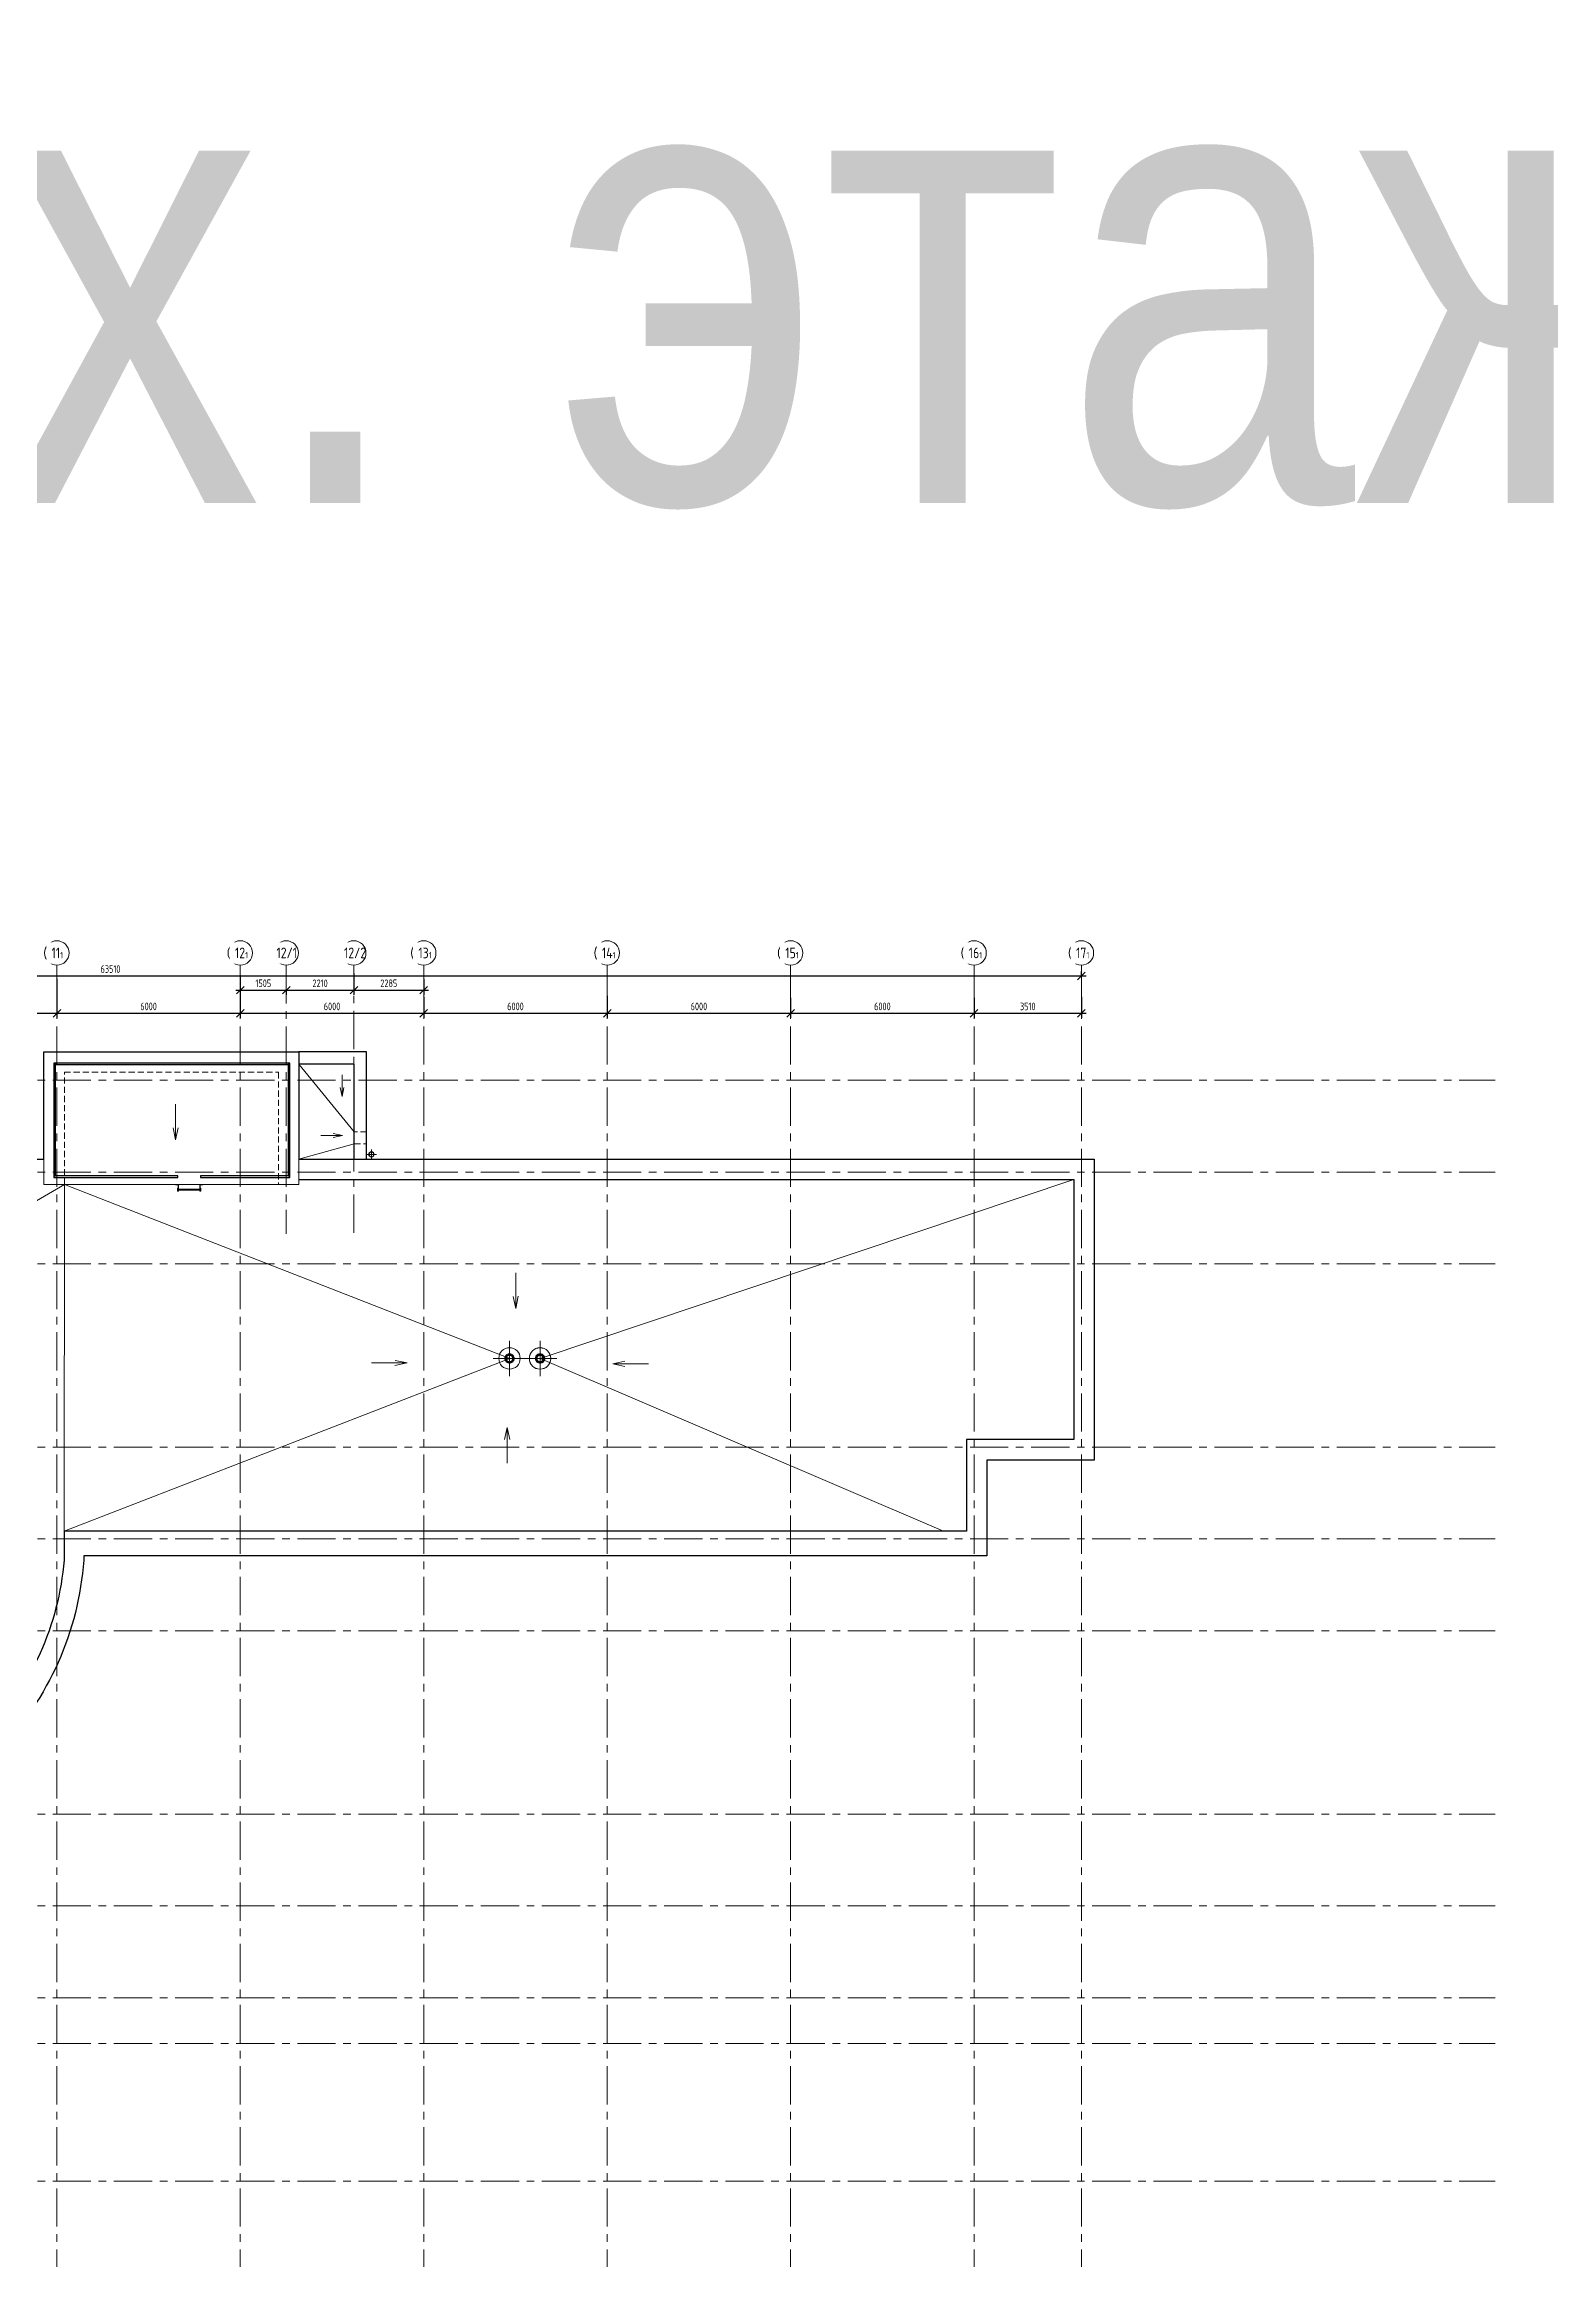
# Model space of a CAD drawing. Header units: millimetres. Extents: x -13407 to 8917537, y -2611 to 109271.
# Drawn here: x 23159 to 72429, y 36828 to 109271 of the extents above; entities that cross this region are included whole.
import ezdxf

# ---------------------------------------------------------------- set-up
doc = ezdxf.new("R2010")
doc.units = ezdxf.units.MM
doc.linetypes.add('CENTER', pattern=[2, 1.25, -0.25, 0.25, -0.25])
doc.linetypes.add('HIDDEN', pattern=[6, 4, -2])
doc.layers.get('Defpoints').update_dxf_attribs({"color": 6})
for name, color, linetype, lineweight in [('18_АР_Водостоки', 7, 'Continuous', 18), ('АР_Лестницы ограждение', 94, 'Continuous', 25), ('АР_Маркер экспликации', 239, 'Continuous', 13), ('АР_Навесной фасад', 5, 'Continuous', 5), ('АР_Оси', 193, 'Continuous', 9), ('АР_Оси размеры', 164, 'Continuous', 9), ('АР_тонкая линия', 250, 'Continuous', 0), ('перекр 0.3', 181, 'Continuous', 30), ('Подвал', 250, 'Continuous', 30), ('Специальное оборудование', 7, 'Continuous', 9)]:
    doc.layers.add(name, color=color, linetype=linetype, lineweight=lineweight)
doc.styles.add('Arial', font='ARIALN.TTF')
doc.styles.add('ГОСТ 2.304', font='isocpeur.ttf', dxfattribs={"width": 0.7})
doc.dimstyles.new('СПДС', dxfattribs={"dimscale": 100, "dimtxt": 2.5, "dimasz": 2.5, "dimexe": 1.5, "dimexo": 0, "dimgap": 1, "dimtad": 1, "dimdec": 0, "dimrnd": 1, "dimtxsty": 'ГОСТ 2.304', "dimblk": 'OBLIQUE', "dimcen": 2.5, "dimdle": 1.5, "dimadec": 0, "dimazin": 2, "dimtfac": 0.75, "dimtdec": 0, "dimtmove": 1, "dimatfit": 3, "dimfxl": 1, "dimtolj": 1, "dimarcsym": 1})

# ---------------------------------------------------------------- blocks, each defined once
blk = doc.blocks.new('_Oblique')
at = {"color": 0, "linetype": 'ByBlock', "lineweight": -2}
blk.add_line((-0.5, -0.5), (0.5, 0.5), dxfattribs=at)
blk = doc.blocks.new('*D46')
at = {"layer": 'Defpoints', "color": 0, "ltscale": 100, "transparency": 16777216}
for p in [(20570, 77927), (23570, 77927), (23570, 77585)]:
    blk.add_point(p, dxfattribs=at)
at = {"layer": 'АР_Оси размеры', "color": 0, "lineweight": -2, "ltscale": 100, "transparency": 16777216}
for p, q in [((20420, 77585), (23720, 77585)), ((20570, 77927), (20570, 77435)), ((23570, 77927), (23570, 77435))]:
    blk.add_line(p, q, dxfattribs=at)
at = {"layer": 'АР_Оси размеры', "color": 0, "lineweight": -2, "ltscale": 100, "transparency": 16777216, "xscale": 250, "yscale": 250, "zscale": 250, "rotation": 180}
blk.add_blockref('_Oblique', (20570, 77585), dxfattribs=at)
at = {"layer": 'АР_Оси размеры', "color": 0, "lineweight": -2, "ltscale": 100, "transparency": 16777216, "xscale": 250, "yscale": 250, "zscale": 250}
blk.add_blockref('_Oblique', (23570, 77585), dxfattribs=at)
at = {"layer": 'АР_Оси размеры', "color": 0, "ltscale": 100, "transparency": 16777216, "insert": (22070, 77810), "char_height": 250, "attachment_point": 5, "style": 'ГОСТ 2.304'}
blk.add_mtext('\\A1;3000', dxfattribs=at)
blk = doc.blocks.new('*D47')
at = {"layer": 'Defpoints', "color": 0, "ltscale": 100, "transparency": 16777216}
for p in [(23570, 78714), (29570, 78833), (29570, 77585)]:
    blk.add_point(p, dxfattribs=at)
at = {"layer": 'АР_Оси размеры', "color": 0, "lineweight": -2, "ltscale": 100, "transparency": 16777216}
for p, q in [((23570, 78714), (23570, 77435)), ((29570, 78833), (29570, 77435)), ((23420, 77585), (29720, 77585))]:
    blk.add_line(p, q, dxfattribs=at)
at = {"layer": 'АР_Оси размеры', "color": 0, "lineweight": -2, "ltscale": 100, "transparency": 16777216, "xscale": 250, "yscale": 250, "zscale": 250, "rotation": 180}
blk.add_blockref('_Oblique', (23570, 77585), dxfattribs=at)
at = {"layer": 'АР_Оси размеры', "color": 0, "lineweight": -2, "ltscale": 100, "transparency": 16777216, "xscale": 250, "yscale": 250, "zscale": 250}
blk.add_blockref('_Oblique', (29570, 77585), dxfattribs=at)
at = {"layer": 'АР_Оси размеры', "color": 0, "ltscale": 100, "transparency": 16777216, "insert": (26570, 77810), "char_height": 250, "attachment_point": 5, "style": 'ГОСТ 2.304'}
blk.add_mtext('\\A1;6000', dxfattribs=at)
blk = doc.blocks.new('*D48')
at = {"layer": 'Defpoints', "color": 0, "ltscale": 100, "transparency": 16777216}
for p in [(29570, 78046), (35570, 78121), (35570, 77585)]:
    blk.add_point(p, dxfattribs=at)
at = {"layer": 'АР_Оси размеры', "color": 0, "lineweight": -2, "ltscale": 100, "transparency": 16777216}
for p, q in [((29420, 77585), (35720, 77585)), ((29570, 78046), (29570, 77435)), ((35570, 78121), (35570, 77435))]:
    blk.add_line(p, q, dxfattribs=at)
at = {"layer": 'АР_Оси размеры', "color": 0, "lineweight": -2, "ltscale": 100, "transparency": 16777216, "xscale": 250, "yscale": 250, "zscale": 250, "rotation": 180}
blk.add_blockref('_Oblique', (29570, 77585), dxfattribs=at)
at = {"layer": 'АР_Оси размеры', "color": 0, "lineweight": -2, "ltscale": 100, "transparency": 16777216, "xscale": 250, "yscale": 250, "zscale": 250}
blk.add_blockref('_Oblique', (35570, 77585), dxfattribs=at)
at = {"layer": 'АР_Оси размеры', "color": 0, "ltscale": 100, "transparency": 16777216, "insert": (32570, 77810), "char_height": 250, "attachment_point": 5, "style": 'ГОСТ 2.304'}
blk.add_mtext('\\A1;6000', dxfattribs=at)
blk = doc.blocks.new('*D49')
at = {"layer": 'Defpoints', "color": 0, "ltscale": 100, "transparency": 16777216}
for p in [(35570, 78121), (41570, 78158), (41570, 77585)]:
    blk.add_point(p, dxfattribs=at)
at = {"layer": 'АР_Оси размеры', "color": 0, "lineweight": -2, "ltscale": 100, "transparency": 16777216}
for p, q in [((35420, 77585), (41720, 77585)), ((35570, 78121), (35570, 77435)), ((41570, 78158), (41570, 77435))]:
    blk.add_line(p, q, dxfattribs=at)
at = {"layer": 'АР_Оси размеры', "color": 0, "lineweight": -2, "ltscale": 100, "transparency": 16777216, "xscale": 250, "yscale": 250, "zscale": 250, "rotation": 180}
blk.add_blockref('_Oblique', (35570, 77585), dxfattribs=at)
at = {"layer": 'АР_Оси размеры', "color": 0, "lineweight": -2, "ltscale": 100, "transparency": 16777216, "xscale": 250, "yscale": 250, "zscale": 250}
blk.add_blockref('_Oblique', (41570, 77585), dxfattribs=at)
at = {"layer": 'АР_Оси размеры', "color": 0, "ltscale": 100, "transparency": 16777216, "insert": (38570, 77810), "char_height": 250, "attachment_point": 5, "style": 'ГОСТ 2.304'}
blk.add_mtext('\\A1;6000', dxfattribs=at)
blk = doc.blocks.new('*D50')
at = {"layer": 'Defpoints', "color": 0, "ltscale": 100, "transparency": 16777216}
for p in [(41570, 78158), (47570, 78087), (47570, 77585)]:
    blk.add_point(p, dxfattribs=at)
at = {"layer": 'АР_Оси размеры', "color": 0, "lineweight": -2, "ltscale": 100, "transparency": 16777216}
for p, q in [((41420, 77585), (47720, 77585)), ((41570, 78158), (41570, 77435)), ((47570, 78087), (47570, 77435))]:
    blk.add_line(p, q, dxfattribs=at)
at = {"layer": 'АР_Оси размеры', "color": 0, "lineweight": -2, "ltscale": 100, "transparency": 16777216, "xscale": 250, "yscale": 250, "zscale": 250, "rotation": 180}
blk.add_blockref('_Oblique', (41570, 77585), dxfattribs=at)
at = {"layer": 'АР_Оси размеры', "color": 0, "lineweight": -2, "ltscale": 100, "transparency": 16777216, "xscale": 250, "yscale": 250, "zscale": 250}
blk.add_blockref('_Oblique', (47570, 77585), dxfattribs=at)
at = {"layer": 'АР_Оси размеры', "color": 0, "ltscale": 100, "transparency": 16777216, "insert": (44570, 77810), "char_height": 250, "attachment_point": 5, "style": 'ГОСТ 2.304'}
blk.add_mtext('\\A1;6000', dxfattribs=at)
blk = doc.blocks.new('*D51')
at = {"layer": 'Defpoints', "color": 0, "ltscale": 100, "transparency": 16777216}
for p in [(47570, 78087), (53570, 78086), (53570, 77585)]:
    blk.add_point(p, dxfattribs=at)
at = {"layer": 'АР_Оси размеры', "color": 0, "lineweight": -2, "ltscale": 100, "transparency": 16777216}
for p, q in [((47420, 77585), (53720, 77585)), ((47570, 78087), (47570, 77435)), ((53570, 78086), (53570, 77435))]:
    blk.add_line(p, q, dxfattribs=at)
at = {"layer": 'АР_Оси размеры', "color": 0, "lineweight": -2, "ltscale": 100, "transparency": 16777216, "xscale": 250, "yscale": 250, "zscale": 250, "rotation": 180}
blk.add_blockref('_Oblique', (47570, 77585), dxfattribs=at)
at = {"layer": 'АР_Оси размеры', "color": 0, "lineweight": -2, "ltscale": 100, "transparency": 16777216, "xscale": 250, "yscale": 250, "zscale": 250}
blk.add_blockref('_Oblique', (53570, 77585), dxfattribs=at)
at = {"layer": 'АР_Оси размеры', "color": 0, "ltscale": 100, "transparency": 16777216, "insert": (50570, 77810), "char_height": 250, "attachment_point": 5, "style": 'ГОСТ 2.304'}
blk.add_mtext('\\A1;6000', dxfattribs=at)
blk = doc.blocks.new('*D52')
at = {"layer": 'Defpoints', "color": 0, "ltscale": 100, "transparency": 16777216}
for p in [(53570, 78086), (57080, 78123), (57080, 77585)]:
    blk.add_point(p, dxfattribs=at)
at = {"layer": 'АР_Оси размеры', "color": 0, "lineweight": -2, "ltscale": 100, "transparency": 16777216}
for p, q in [((53420, 77585), (57230, 77585)), ((53570, 78086), (53570, 77435)), ((57080, 78123), (57080, 77435))]:
    blk.add_line(p, q, dxfattribs=at)
at = {"layer": 'АР_Оси размеры', "color": 0, "lineweight": -2, "ltscale": 100, "transparency": 16777216, "xscale": 250, "yscale": 250, "zscale": 250, "rotation": 180}
blk.add_blockref('_Oblique', (53570, 77585), dxfattribs=at)
at = {"layer": 'АР_Оси размеры', "color": 0, "lineweight": -2, "ltscale": 100, "transparency": 16777216, "xscale": 250, "yscale": 250, "zscale": 250}
blk.add_blockref('_Oblique', (57080, 77585), dxfattribs=at)
at = {"layer": 'АР_Оси размеры', "color": 0, "ltscale": 100, "transparency": 16777216, "insert": (55325, 77810), "char_height": 250, "attachment_point": 5, "style": 'ГОСТ 2.304'}
blk.add_mtext('\\A1;3510', dxfattribs=at)
blk = doc.blocks.new('*D53')
at = {"layer": 'Defpoints', "color": 0, "ltscale": 100, "transparency": 16777216}
for p in [(29570, 78360), (31075, 78360), (31075, 78341)]:
    blk.add_point(p, dxfattribs=at)
at = {"layer": 'АР_Оси размеры', "color": 0, "lineweight": -2, "ltscale": 100, "transparency": 16777216}
for p, q in [((29420, 78341), (31225, 78341)), ((29570, 78360), (29570, 78191)), ((31075, 78360), (31075, 78191))]:
    blk.add_line(p, q, dxfattribs=at)
at = {"layer": 'АР_Оси размеры', "color": 0, "lineweight": -2, "ltscale": 100, "transparency": 16777216, "xscale": 250, "yscale": 250, "zscale": 250, "rotation": 180}
blk.add_blockref('_Oblique', (29570, 78341), dxfattribs=at)
at = {"layer": 'АР_Оси размеры', "color": 0, "lineweight": -2, "ltscale": 100, "transparency": 16777216, "xscale": 250, "yscale": 250, "zscale": 250}
blk.add_blockref('_Oblique', (31075, 78341), dxfattribs=at)
at = {"layer": 'АР_Оси размеры', "color": 0, "ltscale": 100, "transparency": 16777216, "insert": (30322, 78566), "char_height": 250, "attachment_point": 5, "style": 'ГОСТ 2.304'}
blk.add_mtext('\\A1;1505', dxfattribs=at)
blk = doc.blocks.new('*D54')
at = {"layer": 'Defpoints', "color": 0, "ltscale": 100, "transparency": 16777216}
for p in [(31075, 78360), (33285, 78882), (33285, 78341)]:
    blk.add_point(p, dxfattribs=at)
at = {"layer": 'АР_Оси размеры', "color": 0, "lineweight": -2, "ltscale": 100, "transparency": 16777216}
for p, q in [((30925, 78341), (33435, 78341)), ((31075, 78360), (31075, 78191)), ((33285, 78882), (33285, 78191))]:
    blk.add_line(p, q, dxfattribs=at)
at = {"layer": 'АР_Оси размеры', "color": 0, "lineweight": -2, "ltscale": 100, "transparency": 16777216, "xscale": 250, "yscale": 250, "zscale": 250, "rotation": 180}
blk.add_blockref('_Oblique', (31075, 78341), dxfattribs=at)
at = {"layer": 'АР_Оси размеры', "color": 0, "lineweight": -2, "ltscale": 100, "transparency": 16777216, "xscale": 250, "yscale": 250, "zscale": 250}
blk.add_blockref('_Oblique', (33285, 78341), dxfattribs=at)
at = {"layer": 'АР_Оси размеры', "color": 0, "ltscale": 100, "transparency": 16777216, "insert": (32180, 78566), "char_height": 250, "attachment_point": 5, "style": 'ГОСТ 2.304'}
blk.add_mtext('\\A1;2210', dxfattribs=at)
blk = doc.blocks.new('*D55')
at = {"layer": 'Defpoints', "color": 0, "ltscale": 100, "transparency": 16777216}
for p in [(33285, 78882), (35570, 78698), (35570, 78341)]:
    blk.add_point(p, dxfattribs=at)
at = {"layer": 'АР_Оси размеры', "color": 0, "lineweight": -2, "ltscale": 100, "transparency": 16777216}
for p, q in [((33135, 78341), (35720, 78341)), ((33285, 78882), (33285, 78191)), ((35570, 78698), (35570, 78191))]:
    blk.add_line(p, q, dxfattribs=at)
at = {"layer": 'АР_Оси размеры', "color": 0, "lineweight": -2, "ltscale": 100, "transparency": 16777216, "xscale": 250, "yscale": 250, "zscale": 250, "rotation": 180}
blk.add_blockref('_Oblique', (33285, 78341), dxfattribs=at)
at = {"layer": 'АР_Оси размеры', "color": 0, "lineweight": -2, "ltscale": 100, "transparency": 16777216, "xscale": 250, "yscale": 250, "zscale": 250}
blk.add_blockref('_Oblique', (35570, 78341), dxfattribs=at)
at = {"layer": 'АР_Оси размеры', "color": 0, "ltscale": 100, "transparency": 16777216, "insert": (34427, 78566), "char_height": 250, "attachment_point": 5, "style": 'ГОСТ 2.304'}
blk.add_mtext('\\A1;2285', dxfattribs=at)
blk = doc.blocks.new('*D57')
at = {"layer": 'Defpoints', "color": 0, "ltscale": 100, "transparency": 16777216}
for p in [(-6430, 78807), (57080, 78807), (57080, 78807)]:
    blk.add_point(p, dxfattribs=at)
at = {"layer": 'АР_Оси размеры', "color": 0, "lineweight": -2, "ltscale": 100, "transparency": 16777216}
for p, q in [((-6580, 78807), (57230, 78807)), ((-6430, 78807), (-6430, 78957)), ((57080, 78807), (57080, 78957))]:
    blk.add_line(p, q, dxfattribs=at)
at = {"layer": 'АР_Оси размеры', "color": 0, "lineweight": -2, "ltscale": 100, "transparency": 16777216, "xscale": 250, "yscale": 250, "zscale": 250, "rotation": 180}
blk.add_blockref('_Oblique', (-6430, 78807), dxfattribs=at)
at = {"layer": 'АР_Оси размеры', "color": 0, "lineweight": -2, "ltscale": 100, "transparency": 16777216, "xscale": 250, "yscale": 250, "zscale": 250}
blk.add_blockref('_Oblique', (57080, 78807), dxfattribs=at)
at = {"layer": 'АР_Оси размеры', "color": 0, "ltscale": 100, "transparency": 16777216, "insert": (25325, 79032), "char_height": 250, "attachment_point": 5, "style": 'ГОСТ 2.304'}
blk.add_mtext('\\A1;63510', dxfattribs=at)
blk = doc.blocks.new('A$C1f3596d3')
at = {"layer": 'АР_тонкая линия', "ltscale": 100}
for p, q in [((-705, -134), (0, -134)), ((0, -134), (-301, -72)), ((-298, -190), (0, -134))]:
    blk.add_line(p, q, dxfattribs=at)
blk = doc.blocks.new('A$C28161c4d')
at = {"layer": 'АР_тонкая линия', "ltscale": 100}
for p, q in [((-167, 158), (538, 158)), ((538, 158), (237, 221)), ((240, 98), (538, 158))]:
    blk.add_line(p, q, dxfattribs=at)
blk = doc.blocks.new('A$Cbcf6c787')
at = {"layer": '18_АР_Водостоки'}
for p, q in [((-162, 0), (162, 0)), ((0, 162), (0, -162))]:
    blk.add_line(p, q, dxfattribs=at)
for radius in [88.3, 75]:
    blk.add_circle((0, 0), radius, dxfattribs=at)
blk = doc.blocks.new('LADDER_12760 - LADDER_12760-5164013-3_1 этаж')
at = {"layer": 'Специальное оборудование'}
for p, q in [((25, 95), (-50, 95)), ((-50, 95), (-50, 88)), ((-50, 88), (18, 88)), ((0, 0), (25, 0)), ((0, -76.2), (0, 0)), ((18, 88), (18, 0)), ((25, 0), (25, 95)), ((25, 0), (25, -76.2)), ((575, 95), (575, 0)), ((650, 95), (575, 95)), ((575, 0), (600, 0)), ((575, -76.2), (575, 0)), ((582, 0), (582, 88)), ((582, 88), (650, 88)), ((600, 0), (600, -76.2)), ((650, 88), (650, 95)), ((25, -76.2), (0, -76.2)), ((25, -25.4), (575, -25.4)), ((575, -45.4), (25, -45.4)), ((600, -76.2), (575, -76.2))]:
    blk.add_line(p, q, dxfattribs=at)
blk = doc.blocks.new('A$C6f2de472')
at = {"layer": 'АР_тонкая линия', "ltscale": 100}
for p, q in [((55, -69), (55, -734)), ((55, -734), (10, -510)), ((10, -510), (55, -734)), ((55, -734), (104, -506))]:
    blk.add_line(p, q, dxfattribs=at)
blk = doc.blocks.new('A$C357e6c43')
at = {"layer": 'перекр 0.3', "color": 3, "lineweight": 18, "flags": 128}
for points in [[(-152, 9), (-132, 9), (-112, 9)], [(-108, 31), (-127, 37), (-146, 44)], [(-142, 56), (-123, 49), (-104, 43)], [(-93, 63), (-109, 74), (-126, 86)], [(-118, 96), (-102, 85), (-86, 73)], [(-70, 88), (-82, 104), (-93, 120)], [(-83, 128), (-71, 112), (-59, 95)], [(-40, 105), (-46, 124), (-52, 143)], [(-40, 147), (-34, 128), (-28, 109)], [(-6, 112), (-6, 132), (-6, 152)], [(6, 152), (6, 132), (6, 112)], [(28, 109), (34, 128), (40, 147)], [(52, 143), (46, 124), (40, 105)], [(59, 95), (71, 112), (83, 128)], [(93, 120), (82, 104), (70, 88)], [(86, 73), (102, 85), (118, 96)], [(126, 86), (109, 74), (93, 63)], [(104, 43), (123, 49), (142, 56)], [(146, 44), (127, 37), (108, 31)], [(112, 9), (132, 9), (152, 9)], [(-112, -4), (-132, -4), (-152, -4)], [(-147, -38), (-128, -32), (-109, -26)], [(-106, -38), (-125, -44), (-144, -51)], [(-128, -82), (-112, -71), (-96, -59)], [(-88, -69), (-105, -81), (-121, -93)], [(-96, -118), (-84, -102), (-72, -86)], [(-62, -94), (-74, -110), (-86, -126)], [(-54, -143), (-48, -124), (-42, -104)], [(-29, -108), (-36, -128), (-42, -147)], [(-6, -152), (-6, -132), (-6, -112)], [(6, -112), (6, -132), (6, -152)], [(42, -147), (36, -128), (29, -108)], [(42, -104), (48, -124), (54, -143)], [(86, -126), (74, -110), (62, -94)], [(72, -86), (84, -102), (96, -118)], [(121, -93), (105, -81), (88, -69)], [(96, -59), (112, -71), (128, -82)], [(144, -51), (125, -44), (106, -38)], [(109, -26), (128, -32), (147, -38)], [(152, -4), (132, -4), (112, -4)]]:
    blk.add_lwpolyline(points, dxfattribs=at)
at = {"layer": 'перекр 0.3', "color": 3, "lineweight": 18}
for radius, start, end in [(350, 0, 180), (350, 180, 0), (152, 163.39621, 176.56836), (152, 145.5443, 158.61946), (152, 127.77498, 140.76775), (112, 175.34537, 180), (112, 180, 181.82381), (112, 157.41475, 163.893), (102, 0, 180), (102, 180, 0), (112, 139.61607, 146.09383), (152, 110.06569, 122.99867), (112, 121.92953, 128.40667), (152, 92.38802, 105.28959), (112, 104.32433, 110.80098), (112, 86.76177, 93.23823), (152, 74.71041, 87.61198), (112, 69.19902, 75.67567), (152, 57.00133, 69.93431), (112, 51.59333, 58.07047), (112, 33.90617, 40.38393), (152, 39.23225, 52.22502), (112, 16.107, 22.58525), (112, 0, 4.65463), (112, 358.17619, 0), (152, 21.38054, 34.4557), (152, 3.43164, 16.60379), (152, 181.34518, 194.61946), (152, 199.39621, 212.76775), (152, 217.5443, 230.99867), (112, 193.41475, 199.893), (112, 211.61607, 218.09383), (152, 235.77498, 249.28959), (112, 229.92953, 236.40667), (112, 248.32433, 254.80098), (152, 254.06569, 267.61198), (112, 266.76177, 273.23823), (152, 272.38802, 285.93431), (112, 285.19902, 291.67567), (152, 290.71041, 304.22502), (112, 303.59333, 310.07047), (112, 321.90617, 328.38393), (152, 309.00133, 322.4557), (112, 340.107, 346.58525), (152, 327.23225, 340.60379), (152, 345.38054, 358.65482)]:
    blk.add_arc((0, 0), radius, start, end, dxfattribs=at)
blk = doc.blocks.new('A$C8cebf7a6')
at = {"layer": 'АР_тонкая линия', "ltscale": 500}
for p in [(25453, 25919), (26453, 25919), (-5359, 22755), (-4352, 22764), (-1001, 1), (0, 0)]:
    blk.add_blockref('A$C357e6c43', p, dxfattribs=at)
blk = doc.blocks.new('A$C8068bb3d')
at = {"layer": 'АР_Оси', "linetype": 'CENTER', "ltscale": 1000}
for p, q in [((537, 0), (-537, 0)), ((0, -576), (0, 576))]:
    blk.add_line(p, q, dxfattribs=at)

msp = doc.modelspace()

# ---------------------------------------------------------------- linework, layer by layer
at = {"layer": 'АР_Лестницы ограждение', "lineweight": 25}
for points in [[(23521.6, 72269.5), (23521.6, 75959.1), (23470.8, 75959.1), (23470.8, 72269.5)], [(23521.6, 75907.6), (31191.4, 75907.6), (31191.4, 75958.4), (23521.6, 75958.4)], [(31191.4, 72269.5), (31191.4, 75958.4), (31140.6, 75958.4), (31140.6, 72269.5)], [(23470.8, 72218.7), (27530.8, 72218.7), (27530.8, 72269.5), (23470.8, 72269.5)], [(28265.1, 72218.7), (31191.4, 72218.7), (31191.4, 72269.5), (28265.1, 72269.5)]]:
    msp.add_lwpolyline(points, close=True, dxfattribs=at)
at = {"layer": 'АР_Маркер экспликации', "ltscale": 100}
msp.add_lwpolyline([(23148.7, 71984), (31489.2, 71984), (31489.2, 76325), (23148.7, 76325)], close=True, dxfattribs=at)
at = {"layer": 'АР_Навесной фасад', "color": 18, "lineweight": 30, "ltscale": 100, "true_color": 0x000000}
for points in [[(5148.7, 75815), (14988.7, 75815), (14988.7, 72815), (23148.7, 72815), (23148.7, 76325), (31489.2, 76325), (31488.7, 72815), (57498.7, 72815), (57498.7, 62975), (53988.7, 62975), (53988.7, 59845), (24448, 59845), (24448, 59705, -0.1768281), (21678, 53503.7, -0.1882125), (15128.6, 50510.3), (14988.6, 50510.3), (14988.6, 47330), (18118.6, 47330), (18118.6, 44400), (21238.7, 44400), (21238.7, 36060)], [(31489.2, 72144.9), (56828.7, 72144.9), (56828.7, 63645), (53318.7, 63645), (53318.7, 60645), (23803.7, 60645), (23803.7, 59705, -0.1713588), (21272.2, 54042.6, -0.1904546), (15076.9, 51163.7), (14318.6, 51163.7), (14318.6, 46660), (17448.6, 46660), (17448.6, 43730), (18228.5, 43730)]]:
    msp.add_lwpolyline(points, format="xyb", dxfattribs=at)
for points in [[(31488.7, 72815), (33698.7, 72815), (33698.7, 76325), (31489.2, 76325)], [(31488.5, 72815), (33298.7, 72815), (33298.7, 75925), (31488.9, 75925.1)]]:
    msp.add_lwpolyline(points, close=True, dxfattribs=at)
at = {"layer": 'АР_Оси', "linetype": 'CENTER', "ltscale": 1000}
for p, q in [((23569.9, 79157.5), (23569.9, 23425.1)), ((29569.9, 79157.5), (29569.9, 23425.1)), ((31074.9, 79157.5), (31074.9, 70369.9)), ((33284.9, 70411.3), (33284.9, 79156)), ((35569.9, 79157.5), (35569.9, 23425.1)), ((41569.9, 79157.5), (41569.9, 23425.1)), ((47569.9, 79157.5), (47569.9, 23425.1)), ((53569.9, 79157.5), (53569.9, 23425.1)), ((57079.9, 79157.5), (57079.9, 23425.1)), ((-12563.8, 75395), (70614.6, 75395)), ((-12563.8, 72395), (70614.6, 72395)), ((-12563.8, 69395), (70614.6, 69395)), ((-12563.8, 63395), (70614.6, 63395)), ((-12563.8, 60395), (70614.6, 60395)), ((-12563.8, 57395), (70614.6, 57395)), ((-12563.8, 51395), (70614.6, 51395)), ((-12563.8, 48395), (70614.6, 48395)), ((-12563.8, 45395), (70614.6, 45395)), ((-12563.8, 43895), (70614.6, 43895)), ((-12563.8, 39395), (70614.6, 39395))]:
    msp.add_line(p, q, dxfattribs=at)
at = {"layer": 'АР_Оси', "ltscale": 0.5}
for centre in [(23569.9, 79557.5), (29569.9, 79557.5), (31069.9, 79557.5), (33279.9, 79557.5), (35569.9, 79557.5), (41569.9, 79557.5), (47569.9, 79557.5), (53569.9, 79557.5), (57079.9, 79557.5)]:
    msp.add_circle(centre, 400, dxfattribs=at)
at = {"layer": 'АР_тонкая линия', "ltscale": 100}
for p, q in [((31489.7, 75925.1), (33298.7, 73713.2)), ((33298.7, 73315.4), (31488.5, 72815)), ((8559.9, 63133.7), (23818.5, 71984)), ((23803.7, 60645), (23818.7, 72145)), ((23818.5, 71984), (38380, 66296.3)), ((56828.7, 72144.9), (39374.6, 66296.3)), ((38380, 66296.3), (23803.7, 60645)), ((38374.6, 66297.7), (39360, 66297.7)), ((39374.6, 66296.3), (52569.2, 60645))]:
    msp.add_line(p, q, dxfattribs=at)
at = {"layer": 'перекр 0.3', "color": 7, "linetype": 'HIDDEN', "lineweight": 5, "ltscale": 50}
msp.add_lwpolyline([(23818.5, 71984), (23818.7, 75655), (30819, 75655), (30819, 71984)], dxfattribs=at)
msp.add_lwpolyline([(33298.7, 73315.4), (33698.7, 73315.4), (33698.7, 73713.2), (33298.7, 73713.2)], close=True, dxfattribs=at)

# ---------------------------------------------------------------- block references
at = {"layer": 'АР_тонкая линия', "ltscale": 100, "rotation": 270}
msp.add_blockref('A$C1f3596d3', (33030.3, 74862.4), dxfattribs=at)
at = {"layer": 'АР_тонкая линия', "ltscale": 100, "xscale": 1.754367527776944, "yscale": 1.754367527776944, "zscale": 1.754367527776944}
for p in [(27357.5, 74732), (38480.4, 69222.6)]:
    msp.add_blockref('A$C6f2de472', p, dxfattribs=at)
at = {"layer": 'АР_тонкая линия', "ltscale": 100}
for name, p in [('A$C28161c4d', (32371.4, 73430)), ('A$Cbcf6c787', (33859.2, 72970.2))]:
    msp.add_blockref(name, p, dxfattribs=at)
at = {"layer": 'АР_тонкая линия', "ltscale": 100, "yscale": 1.754367527776944, "zscale": 1.754367527776944}
for p, xscale, rotation in [((33736.3, 66250.5), -1.754367527776944, 90), ((43038.7, 66221.6), 1.754367527776944, 270), ((38398.3, 62756.9), 1.754367527776944, 180)]:
    msp.add_blockref('A$C6f2de472', p, dxfattribs=dict(at, xscale=xscale, rotation=rotation))
at = {"layer": 'АР_тонкая линия', "ltscale": 500}
msp.add_blockref('A$C357e6c43', (39374.6, 66296.3), dxfattribs=at)
at = {"layer": 'Подвал', "lineweight": 13, "ltscale": 500}
for name, p in [('A$C8068bb3d', (38374.6, 66297.7)), ('A$C8068bb3d', (39382.3, 66297.7)), ('A$C8cebf7a6', (12921.5, 40378.8))]:
    msp.add_blockref(name, p, dxfattribs=at)
at = {"layer": 'Специальное оборудование', "xscale": -1.2705, "yscale": 1.2705, "zscale": 1.2705}
msp.add_blockref('LADDER_12760 - LADDER_12760-5164013-3_1 этаж', (28276.9, 71863.3), dxfattribs=at)

# ---------------------------------------------------------------- texts
at = {"style": 'Arial'}
msp.add_text('Тех. этаж', height=15000, dxfattribs=at).set_placement((1637.1, 94271.1))

# ---------------------------------------------------------------- dimensions: what is measured, and where the dimension line sits
at = {"layer": 'АР_Оси размеры', "ltscale": 100}
for base, p1, p2, picture, middle in [((29569.9, 77585.1), (23569.9, 78713.8), (29569.9, 78833.3), '*D47', (26569.9, 77810.1)), ((31074.9, 78341), (29569.9, 78360.3), (31074.9, 78360.3), '*D53', (30322.4, 78566)), ((23569.9, 77585.1), (20569.9, 77926.7), (23569.9, 77926.8), '*D46', (22069.9, 77810.1)), ((35569.9, 77585.1), (29569.9, 78046.3), (35569.9, 78120.8), '*D48', (32569.9, 77810.1)), ((41569.9, 77585.1), (35569.9, 78120.8), (41569.9, 78157.8), '*D49', (38569.9, 77810.1)), ((47569.9, 77585.1), (41569.9, 78157.8), (47569.9, 78087.1), '*D50', (44569.9, 77810.1)), ((53569.9, 77585.1), (47569.9, 78087.1), (53569.9, 78086.3), '*D51', (50569.9, 77810.1)), ((57079.9, 77585.1), (53569.9, 78086.3), (57079.9, 78123.3), '*D52', (55324.9, 77810.1))]:
    dim = msp.add_linear_dim(base=base, p1=p1, p2=p2, dimstyle='СПДС', dxfattribs=at)
    dim.commit()
    dim.dimension.update_dxf_attribs({"geometry": picture, "text_midpoint": middle})

# ---------------------------------------------------------------- next in the draw order: texts
at = {"layer": 'АР_Оси', "char_height": 350, "width": 123.867, "attachment_point": 1, "line_spacing_factor": 1.149209, "style": 'ГОСТ 2.304', "bg_fill": 2}
for s, insert in [('{\\W0.8;11\\H0.57143x;1}', (23395.8, 79735.2)), ('{\\W0.8;12\\H0.57143x;1}', (29395.8, 79735.2)), ('{\\W0.8;12/1}', (30752.2, 79735.2)), ('{\\W0.8;12/2}', (32962.2, 79735.2)), ('{\\W0.8;15\\H0.57143x;1}', (47395.8, 79735.2)), ('{\\W0.8;16\\H0.57143x;1}', (53395.8, 79735.2)), ('{\\W0.8;17\\H0.57143x;1}', (56905.8, 79735.2))]:
    msp.add_mtext(s, dxfattribs=dict(at, insert=insert))
at = {"layer": 'АР_Оси', "ltscale": 0.5, "char_height": 350, "width": 123.867, "attachment_point": 1, "line_spacing_factor": 1.149209, "style": 'ГОСТ 2.304', "bg_fill": 2}
for s, insert in [('{\\W0.8;13\\H0.57143x;1}', (35395.8, 79735.2)), ('{\\W0.8;14\\H0.57143x;1}', (41395.8, 79735.2))]:
    msp.add_mtext(s, dxfattribs=dict(at, insert=insert))

# ---------------------------------------------------------------- next in the draw order: dimensions: what is measured, and where the dimension line sits
at = {"layer": 'АР_Оси размеры', "ltscale": 100}
for base, p1, p2, picture, middle in [((57079.9, 78807.5), (-6430.1, 78807.5), (57079.9, 78807.5), '*D57', (25324.9, 79032.5)), ((33284.9, 78341), (31074.9, 78360.3), (33284.9, 78882), '*D54', (32179.9, 78566)), ((35569.9, 78341), (33284.9, 78882), (35569.9, 78698.4), '*D55', (34427.4, 78566))]:
    dim = msp.add_linear_dim(base=base, p1=p1, p2=p2, dimstyle='СПДС', dxfattribs=at)
    dim.commit()
    dim.dimension.update_dxf_attribs({"geometry": picture, "text_midpoint": middle})

doc.saveas('drawing.dxf')
